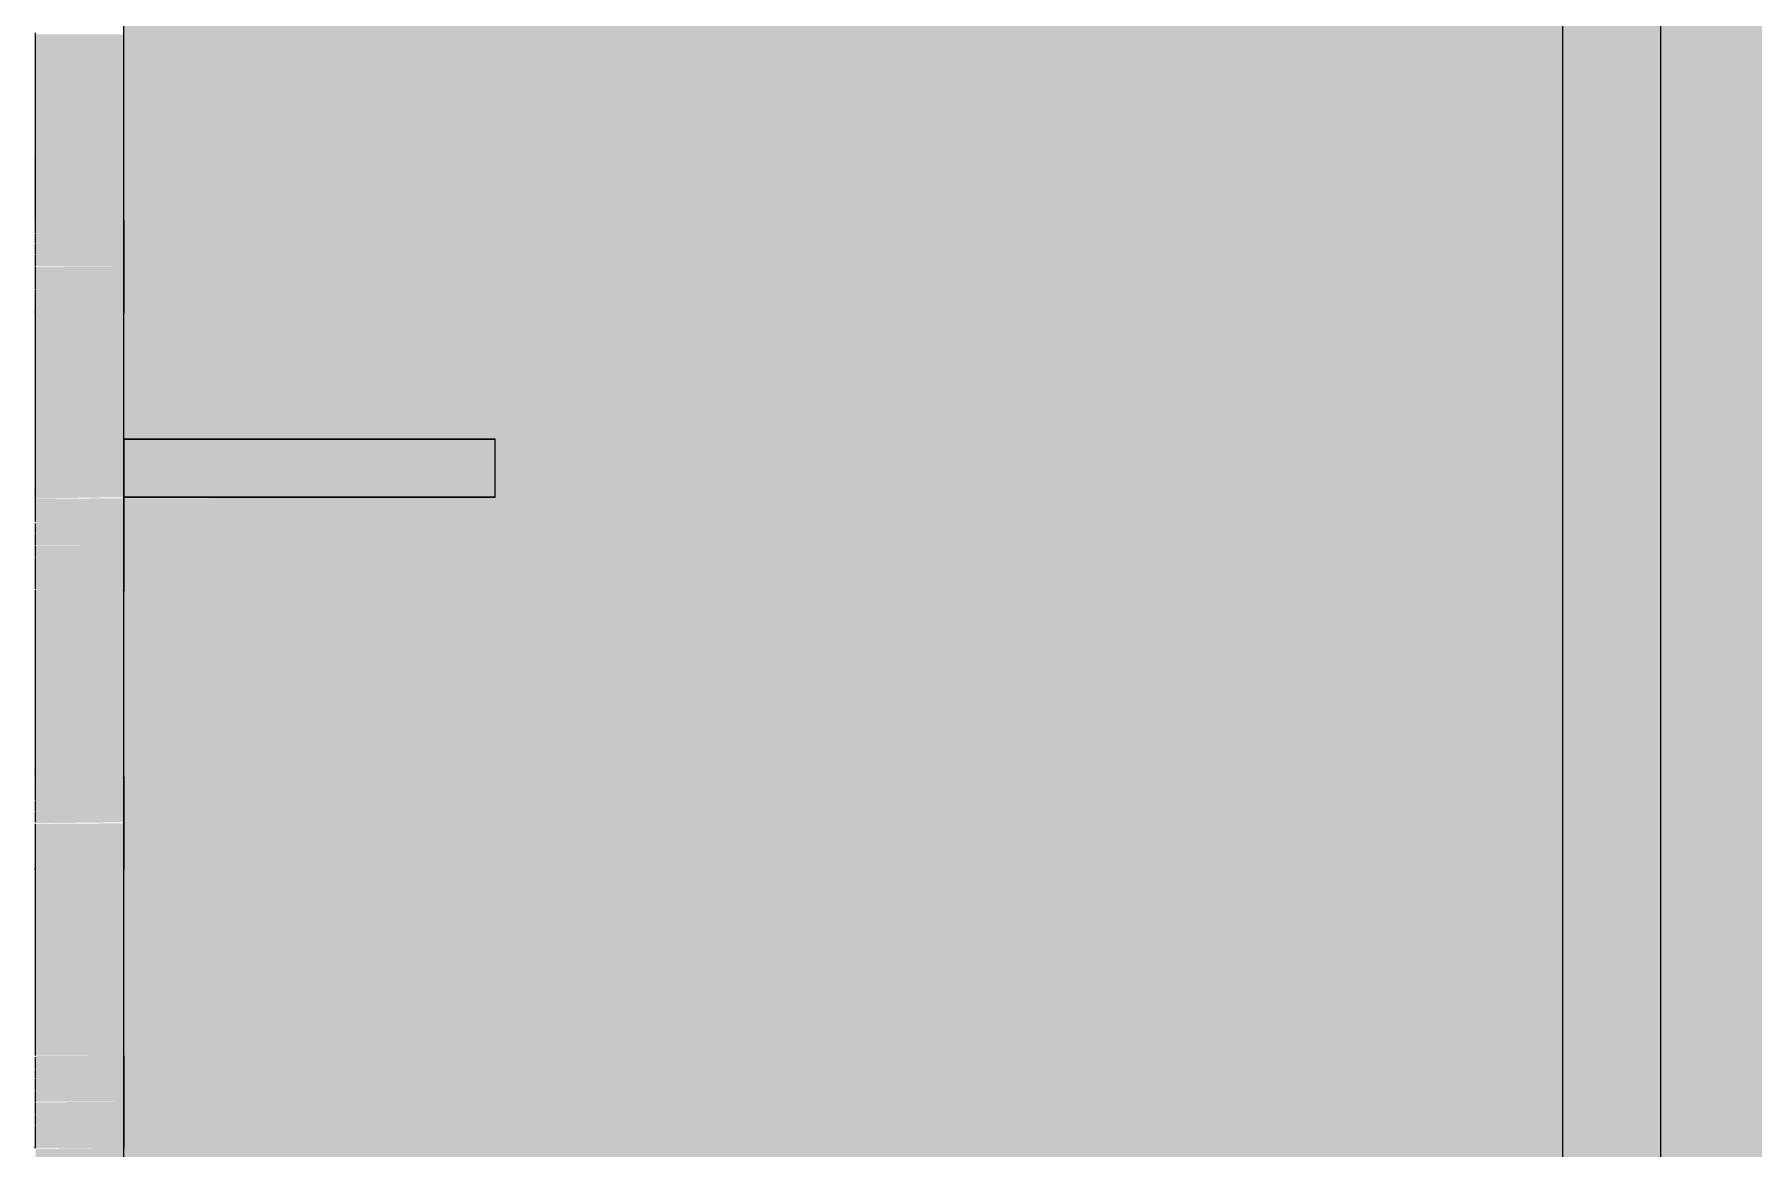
# Model space of a CAD drawing. Header units: millimetres. Extents: x 855 to 84199, y -1987 to 21700.
# Drawn here: x 29187.7 to 29558, y 1699.9 to 1940 of the extents above; entities that cross this region are included whole.
import ezdxf

# ---------------------------------------------------------------- set-up
doc = ezdxf.new("R2010")
doc.units = ezdxf.units.MM
for name, color, linetype, lineweight in [('A-GLAZ', 7, 'Continuous', 9), ('A-WALL-PATT', 7, 'Continuous', 9), ('I-WALL', 7, 'Continuous', 9)]:
    doc.layers.add(name, color=color, linetype=linetype, lineweight=lineweight)
for name, color, linetype, lineweight, true_color in [('I-FURN-10', 7, 'Continuous', 9, 0x888888), ('I-FURN-11', 7, 'Continuous', 9, 0x7f7f7f), ('I-FURN-12', 7, 'Continuous', 9, 0x838383), ('I-FURN-13', 7, 'Continuous', 9, 0x858585), ('I-FURN-2', 7, 'Continuous', 9, 0x949494), ('I-FURN-4', 7, 'Continuous', 9, 0x9e9e9e), ('I-FURN-5', 7, 'Continuous', 9, 0x818181), ('I-FURN-6', 9, 'Continuous', 9, 0x808080), ('I-FURN-7', 7, 'Continuous', 9, 0xc0c0c0), ('I-FURN-8', 7, 'Continuous', 9, 0xacacac), ('I-FURN-9', 7, 'Continuous', 9, 0x8d8d8d)]:
    doc.layers.add(name, color=color, linetype=linetype, lineweight=lineweight, true_color=true_color)
doc.layers.add('I-FURN-3', color=7, linetype='Continuous', lineweight=9, true_color=0x7f7f7f, transparency=0.7)

# ---------------------------------------------------------------- blocks, each defined once
blk = doc.blocks.new('120_Окно_СКБ_2Ст_Фрамуга сверху - 120_Окно_СКБ_2Ст_2300х2500_h_ ДОО-23103760-Развертка 1_60-1')
at = {"layer": 'A-GLAZ'}
h = blk.add_hatch(color=256, dxfattribs=at)
h.paths.add_polyline_path([(102110.93, 500), (103429, 500), (103429, 2980), (101171, 2980), (101171, 500), (102035.04, 500)])
h.paths.add_polyline_path([(103380, 550), (102870, 550), (102870, 2080), (103400, 2080), (103400, 550)])
h.paths.add_polyline_path([(102035.04, 550), (101200, 550), (101200, 2080), (102840, 2080), (102840, 550), (102342.86, 550)])
h.paths.add_polyline_path([(101223.14, 2130), (101220, 2130), (101220, 2930), (103380, 2930), (103380, 2130), (101427.88, 2130)])
blk.add_line((101150, 500), (101150, 3000), dxfattribs=at)
blk = doc.blocks.new('Бизиборд лего - бизиборд 1_21б-32328682-Развертка 1_60-1')
at = {"layer": 'I-FURN-3'}
h = blk.add_hatch(color=256, dxfattribs=at)
h.paths.add_polyline_path([(100840, 500), (100840, 540), (100821, 540), (100821, 500)])
h.paths.add_polyline_path([(100821, 560), (100840, 560), (100840, 600), (100821, 600), (100821, 563.03)])
h.paths.add_polyline_path([(100821, 620), (100840, 620), (100840, 660), (100821, 660), (100821, 627.41)])
h.paths.add_polyline_path([(100821, 680), (100840, 680), (100840, 720), (100821, 719.96), (100821, 683.75)])
h.paths.add_polyline_path([(100823.69, 740), (100840, 740.08), (100840, 780), (100821, 780), (100821, 740), (100823.1, 740)])
h.paths.add_polyline_path([(100824.29, 800), (100840, 800), (100840, 840), (100821, 840), (100821, 800), (100823.1, 800)])
h.paths.add_polyline_path([(100825.47, 860), (100840, 860.19), (100840, 900), (100821, 900), (100821, 860), (100824.29, 860)])
h.paths.add_polyline_path([(100825.47, 920), (100840, 920), (100840, 960), (100821, 960), (100821, 920)])
h.paths.add_polyline_path([(100821, 980), (100840, 980), (100840, 1020), (100821, 1020), (100821, 981.52)])
h.paths.add_polyline_path([(100821, 1040), (100840, 1040), (100840, 1120), (100821, 1120), (100821, 1041.88)])
h.paths.add_polyline_path([(100821, 1140), (100840, 1140), (100840, 1180), (100821, 1180), (100821, 1140.47)])
h.paths.add_polyline_path([(100821, 1200), (100840, 1200), (100840, 1240), (100821, 1240), (100821, 1206.87)])
h.paths.add_polyline_path([(100821, 1260), (100840, 1260), (100840, 1300), (100821, 1300), (100821, 1263.21)])
h.paths.add_polyline_path([(100840, 1320), (100840, 1360), (100821, 1359.78), (100821, 1320), (100839.7, 1320)])
h.paths.add_polyline_path([(100825.47, 1380), (100840, 1380), (100840, 1420), (100821, 1420), (100821, 1380)])
h.paths.add_polyline_path([(100823.1, 1440), (100840, 1440.26), (100840, 1480), (100821, 1480), (100821, 1440), (100822.51, 1440)])
h.paths.add_polyline_path([(100821, 1500), (100840, 1500), (100840, 1540), (100821, 1540), (100821, 1500.62)])
h.paths.add_polyline_path([(100821, 1560), (100840, 1560), (100840, 1600), (100821, 1600), (100821, 1560.98)])
h.paths.add_polyline_path([(100821, 1620), (100840, 1620), (100840, 1700), (100821, 1699.81), (100821, 1621.34)])
h.paths.add_polyline_path([(100821, 1720), (100840, 1720), (100840, 1760), (100821, 1760), (100821, 1721.94)])
h.paths.add_polyline_path([(100821, 1780), (100840, 1780), (100840, 1820), (100821, 1820), (100821, 1782.3)])
h.paths.add_polyline_path([(100821, 1840), (100840, 1840.28), (100840, 1880), (100821, 1880), (100821, 1842.66)])
h.paths.add_polyline_path([(100839.7, 1900), (100840, 1900), (100840, 1940), (100821, 1940), (100821, 1900)])
h.paths.add_polyline_path([(100830.21, 1960), (100840, 1960), (100840, 2000), (100821, 2000), (100821, 1960), (100827.84, 1960)])
h.paths.add_polyline_path([(100821, 2020), (100840, 2020), (100840, 2060), (100821, 2059.96), (100821, 2027.77)])
h.paths.add_polyline_path([(100825.47, 2080), (100840, 2080.08), (100840, 2120), (100821, 2120), (100821, 2080), (100823.1, 2080)])
h.paths.add_polyline_path([(100821, 2140), (100840, 2140.02), (100840, 2180), (100821, 2180), (100821, 2140.44)])
h.paths.add_polyline_path([(100821, 2200), (100840, 2200), (100840, 2240), (100821, 2240), (100821, 2200.8)])
h = blk.add_hatch(color=256, dxfattribs=at)
h.paths.add_polyline_path([(100820.73, 500), (100821, 500), (100820.73, 514.74)])
h.paths.add_polyline_path([(100820.73, 560), (100821, 560), (100820.73, 563.03)])
h.paths.add_polyline_path([(100820.73, 620), (100821, 620), (100820.73, 627.41)])
h.paths.add_polyline_path([(100820.73, 740), (100821, 740.08), (100820.73, 740.08)])
h.paths.add_polyline_path([(100820.73, 800), (100821, 800), (100820.73, 800.44)])
h.paths.add_polyline_path([(100820.73, 860), (100821, 860), (100820.73, 860.8)])
h.paths.add_polyline_path([(100820.73, 920), (100821, 920), (100820.73, 925.19)])
h.paths.add_polyline_path([(100820.73, 1040), (100821, 1040), (100820.73, 1041.88)])
h.paths.add_polyline_path([(100820.73, 1140), (100821, 1140), (100820.73, 1140.47)])
h.paths.add_polyline_path([(100820.73, 1200), (100821, 1200), (100820.73, 1206.87)])
h.paths.add_polyline_path([(100820.73, 1260), (100821, 1260), (100820.73, 1263.21)])
h.paths.add_polyline_path([(100820.73, 1560), (100821, 1560), (100820.73, 1560.98)])
h.paths.add_polyline_path([(100820.73, 1620), (100821, 1620), (100820.73, 1621.34)])
h.paths.add_polyline_path([(100820.73, 1780), (100821, 1780), (100820.73, 1782.3)])
h.paths.add_polyline_path([(100820.73, 1840), (100821, 1840), (100820.73, 1842.66)])
h.paths.add_polyline_path([(100820.73, 1900), (100821, 1900), (100820.73, 1915.1)])
h.paths.add_polyline_path([(100820.73, 1960), (100821, 1960), (100820.73, 1963.38)])
h.paths.add_polyline_path([(100820.73, 2080), (100821, 2080.08), (100820.73, 2080.08)])
for points in [[(100837.33, 1890), (100840, 1890), (100840, 1900), (100821, 1899.98), (100821, 1890), (100834.96, 1890)], [(100825.47, 1880), (100840, 1880), (100840, 1890), (100821, 1889.87), (100821, 1880)], [(100820.73, 1880), (100821, 1880), (100820.73, 1880.33)], [(100896.62, 1840.28), (100920, 1840.28), (100920, 1852.77), (100840, 1852.77), (100840, 1840.28), (100858.68, 1840.28)], [(100821, 1830), (100840, 1830), (100840, 1840), (100821, 1839.98), (100821, 1830.59)], [(100821, 1820), (100840, 1820), (100840, 1830), (100821, 1829.87), (100821, 1820.32)], [(100821, 1770), (100840, 1770.23), (100840, 1780), (100821, 1779.98), (100821, 1770.23)], [(100821, 1760), (100840, 1760), (100840, 1770), (100821, 1769.87), (100821, 1760.32)], [(100820.73, 1760), (100821, 1760), (100820.73, 1760.33)], [(100821, 1710), (100840, 1710), (100840, 1720), (100821, 1719.93), (100821, 1711.88)], [(100823.1, 1700), (100840, 1700), (100840, 1710), (100821, 1709.87), (100821, 1700)], [(100820.73, 1700), (100821, 1700), (100820.73, 1700.33)]]:
    blk.add_hatch(color=256, dxfattribs=at).paths.add_polyline_path(points)
at = {"layer": 'I-FURN-10'}
for p, q in [((100840, 1900), (100840, 1940)), ((100840, 1900), (100840, 1940)), ((100840, 1885), (100840, 1890)), ((100840, 1890), (100840, 1885)), ((100840, 1890), (100840, 1890)), ((100840, 1852.77), (100840, 1880)), ((100840, 1852.77), (100840, 1880)), ((100840, 1840.28), (100840, 1852.77)), ((100840, 1840.28), (100840, 1852.77)), ((100840, 1835), (100840, 1830)), ((100840, 1830), (100840, 1835)), ((100840, 1830), (100840, 1830)), ((100840, 1780), (100840, 1820)), ((100840, 1780), (100840, 1820)), ((100840, 1760), (100840, 1770)), ((100840, 1770), (100840, 1760)), ((100840, 1770), (100840, 1770)), ((100840, 1720), (100840, 1760)), ((100840, 1720), (100840, 1760)), ((100840, 1700.34), (100840, 1710)), ((100840, 1710), (100840, 1700.34)), ((100840, 1710), (100840, 1710))]:
    blk.add_line(p, q, dxfattribs=at)
at = {"layer": 'I-FURN-11'}
for p, q in [((100840, 1897.07), (100840, 1900)), ((100840, 1890), (100840, 1900)), ((100840, 1900), (100840, 1890)), ((100840, 1897.07), (100840, 1900)), ((100840, 1897.07), (100840, 1900)), ((100840, 1897.07), (100840, 1900)), ((100840, 1900), (100840, 1899.66)), ((100840, 1892.59), (100840, 1900)), ((100840, 1897.07), (100840, 1900)), ((100840, 1900), (100840, 1890)), ((100840, 1890), (100840, 1900)), ((100840, 1897.07), (100840, 1900)), ((100840, 1897.07), (100840, 1900)), ((100840, 1897.07), (100840, 1900)), ((100840, 1899.66), (100840, 1890)), ((100840, 1890), (100840, 1899.66)), ((100840, 1890), (100840, 1899.66)), ((100840, 1899.66), (100840, 1890)), ((100840, 1899.66), (100840, 1892.59)), ((100840, 1890), (100840, 1899.66)), ((100840, 1899.66), (100840, 1895)), ((100840, 1898.66), (100840, 1899.66)), ((100840, 1899.66), (100840, 1895)), ((100840, 1899.66), (100840, 1890)), ((100840, 1890), (100840, 1899.66)), ((100840, 1899.66), (100840, 1890)), ((100840, 1890), (100840, 1899.66)), ((100840, 1890), (100840, 1899.66)), ((100840, 1899.66), (100840, 1890)), ((100840, 1899.66), (100840, 1890)), ((100840, 1890), (100840, 1899.66)), ((100840, 1890), (100840, 1899.66)), ((100840, 1899.66), (100840, 1895)), ((100840, 1899.66), (100840, 1890)), ((100840, 1890), (100840, 1899.66)), ((100840, 1890), (100840, 1899.66)), ((100840, 1899.66), (100840, 1890)), ((100840, 1899.66), (100840, 1895)), ((100840, 1890), (100840, 1899.66)), ((100840, 1898.66), (100840, 1890)), ((100840, 1890), (100840, 1898.66)), ((100840, 1898.66), (100840, 1890)), ((100840, 1890), (100840, 1898.66)), ((100840, 1897.07), (100840, 1898.66)), ((100840, 1890), (100840, 1897.07)), ((100840, 1897.07), (100840, 1890)), ((100840, 1897.07), (100840, 1890)), ((100840, 1890), (100840, 1897.07)), ((100840, 1890), (100840, 1897.07)), ((100840, 1897.07), (100840, 1890)), ((100840, 1895), (100840, 1897.07)), ((100840, 1895), (100840, 1896.99)), ((100840, 1895), (100840, 1896.99)), ((100840, 1895), (100840, 1896.99)), ((100840, 1895), (100840, 1896.99)), ((100840, 1895), (100840, 1896.99)), ((100840, 1895), (100840, 1896.99)), ((100840, 1895), (100840, 1896.99)), ((100840, 1895), (100840, 1896.99)), ((100840, 1895), (100840, 1890)), ((100840, 1890), (100840, 1895)), ((100840, 1895), (100840, 1890)), ((100840, 1895), (100840, 1890)), ((100840, 1895), (100840, 1892.59)), ((100840, 1885), (100840, 1894.98)), ((100840, 1885), (100840, 1894.98)), ((100840, 1885), (100840, 1894.98)), ((100840, 1885), (100840, 1894.98)), ((100840, 1885), (100840, 1894.98)), ((100840, 1885), (100840, 1894.98)), ((100840, 1885), (100840, 1894.98)), ((100840, 1885), (100840, 1894.98)), ((100840, 1892.59), (100840, 1890)), ((100840, 1890), (100840, 1892.59)), ((100840, 1890), (100840, 1892.59)), ((100840, 1892.59), (100840, 1890)), ((100840, 1892.59), (100840, 1890)), ((100840, 1890), (100840, 1892.59)), ((100840, 1892.59), (100840, 1890)), ((100840, 1890), (100840, 1892.59)), ((100840, 1892.59), (100840, 1890)), ((100840, 1890), (100840, 1887.41)), ((100840, 1887.41), (100840, 1890)), ((100840, 1890), (100840, 1890)), ((100840, 1890), (100840, 1890)), ((100840, 1890), (100840, 1885)), ((100840, 1885), (100840, 1890)), ((100840, 1890), (100840, 1890)), ((100840, 1890), (100840, 1890)), ((100840, 1881.34), (100840, 1890)), ((100840, 1890), (100840, 1882.93)), ((100840, 1890), (100840, 1890)), ((100840, 1890), (100840, 1890)), ((100840, 1890), (100840, 1890)), ((100840, 1890), (100840, 1890)), ((100840, 1890), (100840, 1890)), ((100840, 1890), (100840, 1890)), ((100840, 1890), (100840, 1890)), ((100840, 1890), (100840, 1890)), ((100840, 1890), (100840, 1890)), ((100840, 1890), (100840, 1887.41)), ((100840, 1885), (100840, 1890)), ((100840, 1890), (100840, 1890)), ((100840, 1887.41), (100840, 1890)), ((100840, 1890), (100840, 1887.41)), ((100840, 1890), (100840, 1890)), ((100840, 1890), (100840, 1890)), ((100840, 1890), (100840, 1887.41)), ((100840, 1881.34), (100840, 1890)), ((100840, 1890), (100840, 1890)), ((100840, 1885), (100840, 1890)), ((100840, 1890), (100840, 1887.41)), ((100840, 1890), (100840, 1890)), ((100840, 1890), (100840, 1890)), ((100840, 1885), (100840, 1890)), ((100840, 1890), (100840, 1882.93)), ((100840, 1890), (100840, 1890)), ((100840, 1890), (100840, 1882.93)), ((100840, 1882.93), (100840, 1890)), ((100840, 1890), (100840, 1890)), ((100840, 1890), (100840, 1880.34)), ((100840, 1880.34), (100840, 1890)), ((100840, 1890), (100840, 1890)), ((100840, 1890), (100840, 1890)), ((100840, 1890), (100840, 1890)), ((100840, 1890), (100840, 1890)), ((100840, 1890), (100840, 1890)), ((100840, 1890), (100840, 1887.41)), ((100840, 1887.41), (100840, 1890)), ((100840, 1881.34), (100840, 1890)), ((100840, 1890), (100840, 1881.34)), ((100840, 1890), (100840, 1887.41)), ((100840, 1887.41), (100840, 1890)), ((100840, 1890), (100840, 1890)), ((100840, 1890), (100840, 1890)), ((100840, 1890), (100840, 1890)), ((100840, 1890), (100840, 1890)), ((100840, 1890), (100840, 1890)), ((100840, 1890), (100840, 1880.34)), ((100840, 1880), (100840, 1890)), ((100840, 1890), (100840, 1890)), ((100840, 1890), (100840, 1890)), ((100840, 1890), (100840, 1880.34)), ((100840, 1885), (100840, 1890)), ((100840, 1890), (100840, 1890)), ((100840, 1890), (100840, 1890)), ((100840, 1890), (100840, 1890)), ((100840, 1881.34), (100840, 1890)), ((100840, 1890), (100840, 1881.34)), ((100840, 1890), (100840, 1890)), ((100840, 1887.41), (100840, 1890)), ((100840, 1890), (100840, 1887.41)), ((100840, 1890), (100840, 1890)), ((100840, 1890), (100840, 1890)), ((100840, 1881.34), (100840, 1890)), ((100840, 1890), (100840, 1887.41)), ((100840, 1887.41), (100840, 1882.93)), ((100840, 1887.41), (100840, 1881.34)), ((100840, 1887.41), (100840, 1880.34)), ((100840, 1887.41), (100840, 1880.34)), ((100840, 1880.34), (100840, 1887.41)), ((100840, 1887.41), (100840, 1881.34)), ((100840, 1882.93), (100840, 1885)), ((100840, 1880.34), (100840, 1885)), ((100840, 1882.93), (100840, 1885)), ((100840, 1880.34), (100840, 1885)), ((100840, 1882.93), (100840, 1884.92)), ((100840, 1882.93), (100840, 1884.92)), ((100840, 1882.93), (100840, 1884.92)), ((100840, 1882.93), (100840, 1884.92)), ((100840, 1882.93), (100840, 1884.92)), ((100840, 1882.93), (100840, 1884.92)), ((100840, 1882.93), (100840, 1884.92)), ((100840, 1882.93), (100840, 1884.92)), ((100840, 1882.93), (100840, 1881.34)), ((100840, 1880), (100840, 1882.9)), ((100840, 1880), (100840, 1882.9)), ((100840, 1880), (100840, 1882.9)), ((100840, 1880), (100840, 1882.9)), ((100840, 1880), (100840, 1882.9)), ((100840, 1880), (100840, 1882.9)), ((100840, 1880), (100840, 1882.9)), ((100840, 1880), (100840, 1882.9)), ((100840, 1880.34), (100840, 1880)), ((100840, 1838.66), (100840, 1840)), ((100840, 1838.66), (100840, 1840)), ((100840, 1838.66), (100840, 1840)), ((100840, 1838.66), (100840, 1840)), ((100840, 1838.66), (100840, 1840)), ((100840, 1840), (100840, 1830)), ((100840, 1830), (100840, 1840)), ((100840, 1838.66), (100840, 1840)), ((100840, 1838.66), (100840, 1840)), ((100840, 1838.66), (100840, 1840)), ((100840, 1830), (100840, 1839.66)), ((100840, 1839.66), (100840, 1838.66)), ((100840, 1838.66), (100840, 1839.66)), ((100840, 1839.66), (100840, 1838.66)), ((100840, 1839.66), (100840, 1839.66)), ((100840, 1839.66), (100840, 1835)), ((100840, 1830), (100840, 1839.66)), ((100840, 1830), (100840, 1839.66)), ((100840, 1839.66), (100840, 1830)), ((100840, 1830), (100840, 1839.66)), ((100840, 1839.66), (100840, 1830)), ((100840, 1830), (100840, 1839.66)), ((100840, 1839.66), (100840, 1830)), ((100840, 1839.66), (100840, 1830)), ((100840, 1839.66), (100840, 1839.66)), ((100840, 1830), (100840, 1839.66)), ((100840, 1838.66), (100840, 1830)), ((100840, 1835), (100840, 1838.66)), ((100840, 1838.66), (100840, 1830)), ((100840, 1838.66), (100840, 1830)), ((100840, 1830), (100840, 1838.66)), ((100840, 1838.66), (100840, 1830)), ((100840, 1830), (100840, 1838.66)), ((100840, 1820.53), (100840, 1838.64)), ((100840, 1820.53), (100840, 1838.64)), ((100840, 1820.53), (100840, 1838.64)), ((100840, 1820.53), (100840, 1838.64)), ((100840, 1820.53), (100840, 1838.64)), ((100840, 1820.53), (100840, 1838.64)), ((100840, 1820.53), (100840, 1838.64)), ((100840, 1820.53), (100840, 1838.64)), ((100840, 1830), (100840, 1837.07)), ((100840, 1837.07), (100840, 1830)), ((100840, 1830), (100840, 1837.07)), ((100840, 1837.07), (100840, 1830)), ((100840, 1830), (100840, 1837.07)), ((100840, 1837.07), (100840, 1830)), ((100840, 1837.07), (100840, 1830)), ((100840, 1830), (100840, 1837.07)), ((100840, 1830), (100840, 1837.07)), ((100840, 1837.07), (100840, 1830)), ((100840, 1832.59), (100840, 1835)), ((100840, 1835), (100840, 1832.59)), ((100840, 1835), (100840, 1830)), ((100840, 1830), (100840, 1835)), ((100840, 1830), (100840, 1835)), ((100840, 1835), (100840, 1830)), ((100840, 1830), (100840, 1832.59)), ((100840, 1832.59), (100840, 1830)), ((100840, 1825), (100840, 1830)), ((100840, 1830), (100840, 1827.41)), ((100840, 1830), (100840, 1830)), ((100840, 1830), (100840, 1830)), ((100840, 1830), (100840, 1821.34)), ((100840, 1821.34), (100840, 1830)), ((100840, 1830), (100840, 1830)), ((100840, 1830), (100840, 1830)), ((100840, 1830), (100840, 1827.41)), ((100840, 1827.41), (100840, 1830)), ((100840, 1830), (100840, 1830)), ((100840, 1830), (100840, 1830)), ((100840, 1830), (100840, 1830)), ((100840, 1830), (100840, 1830)), ((100840, 1830), (100840, 1830)), ((100840, 1830), (100840, 1830)), ((100840, 1830), (100840, 1830)), ((100840, 1830), (100840, 1827.41)), ((100840, 1827.41), (100840, 1830)), ((100840, 1830), (100840, 1830)), ((100840, 1830), (100840, 1830)), ((100840, 1830), (100840, 1830)), ((100840, 1820.34), (100840, 1830)), ((100840, 1830), (100840, 1827.41)), ((100840, 1830), (100840, 1830)), ((100840, 1830), (100840, 1820.34)), ((100840, 1820.34), (100840, 1830)), ((100840, 1830), (100840, 1830)), ((100840, 1830), (100840, 1830)), ((100840, 1830), (100840, 1830)), ((100840, 1830), (100840, 1830)), ((100840, 1830), (100840, 1830)), ((100840, 1830), (100840, 1830)), ((100840, 1830), (100840, 1830)), ((100840, 1830), (100840, 1830)), ((100840, 1830), (100840, 1830)), ((100840, 1830), (100840, 1830)), ((100840, 1830), (100840, 1830)), ((100840, 1830), (100840, 1830)), ((100840, 1820.34), (100840, 1830)), ((100840, 1830), (100840, 1820)), ((100840, 1830), (100840, 1830)), ((100840, 1830), (100840, 1830)), ((100840, 1830), (100840, 1830)), ((100840, 1820.34), (100840, 1830)), ((100840, 1830), (100840, 1820.34)), ((100840, 1830), (100840, 1830)), ((100840, 1830), (100840, 1822.93)), ((100840, 1822.93), (100840, 1830)), ((100840, 1830), (100840, 1830)), ((100840, 1827.41), (100840, 1830)), ((100840, 1830), (100840, 1827.41)), ((100840, 1830), (100840, 1830)), ((100840, 1830), (100840, 1830)), ((100840, 1830), (100840, 1830)), ((100840, 1830), (100840, 1830)), ((100840, 1830), (100840, 1830)), ((100840, 1830), (100840, 1830)), ((100840, 1830), (100840, 1830)), ((100840, 1830), (100840, 1830)), ((100840, 1830), (100840, 1830)), ((100840, 1830), (100840, 1830)), ((100840, 1830), (100840, 1830)), ((100840, 1830), (100840, 1830)), ((100840, 1830), (100840, 1830)), ((100840, 1830), (100840, 1830)), ((100840, 1830), (100840, 1830)), ((100840, 1830), (100840, 1830)), ((100840, 1830), (100840, 1820.34)), ((100840, 1821.34), (100840, 1830)), ((100840, 1830), (100840, 1830)), ((100840, 1830), (100840, 1830)), ((100840, 1830), (100840, 1830)), ((100840, 1830), (100840, 1822.93)), ((100840, 1822.93), (100840, 1830)), ((100840, 1827.41), (100840, 1825)), ((100840, 1827.41), (100840, 1820.34)), ((100840, 1820), (100840, 1821.34)), ((100840, 1820), (100840, 1820.34)), ((100840, 1820), (100840, 1820.34)), ((100840, 1820), (100840, 1820.34)), ((100840, 1820), (100840, 1820.34)), ((100840, 1820), (100840, 1820.34)), ((100840, 1820), (100840, 1820.34)), ((100840, 1820), (100840, 1820.34)), ((100840, 1820), (100840, 1820.34)), ((100840, 1820.34), (100840, 1820)), ((100840, 1820), (100840, 1820.34)), ((100840, 1770.23), (100840, 1780)), ((100840, 1770.23), (100840, 1780)), ((100840, 1770.23), (100840, 1780)), ((100840, 1770.23), (100840, 1780)), ((100840, 1770.23), (100840, 1780)), ((100840, 1780), (100840, 1770)), ((100840, 1770), (100840, 1780)), ((100840, 1770.23), (100840, 1780)), ((100840, 1770.23), (100840, 1780)), ((100840, 1770), (100840, 1780)), ((100840, 1780), (100840, 1778.66)), ((100840, 1780), (100840, 1770)), ((100840, 1779.66), (100840, 1780)), ((100840, 1770.23), (100840, 1780)), ((100840, 1779.66), (100840, 1770)), ((100840, 1770), (100840, 1779.66)), ((100840, 1770), (100840, 1779.66)), ((100840, 1779.66), (100840, 1770)), ((100840, 1770), (100840, 1779.66)), ((100840, 1779.66), (100840, 1770)), ((100840, 1772.59), (100840, 1779.66)), ((100840, 1779.66), (100840, 1779.66)), ((100840, 1779.66), (100840, 1778.66)), ((100840, 1770), (100840, 1779.66)), ((100840, 1779.66), (100840, 1770)), ((100840, 1779.66), (100840, 1770)), ((100840, 1770), (100840, 1779.66)), ((100840, 1770), (100840, 1779.66)), ((100840, 1779.66), (100840, 1770)), ((100840, 1770), (100840, 1779.66)), ((100840, 1779.66), (100840, 1770)), ((100840, 1770), (100840, 1779.66)), ((100840, 1770), (100840, 1779.66)), ((100840, 1779.66), (100840, 1778.66)), ((100840, 1778.66), (100840, 1777.07)), ((100840, 1770), (100840, 1778.66)), ((100840, 1777.07), (100840, 1778.66)), ((100840, 1778.66), (100840, 1770)), ((100840, 1778.66), (100840, 1770)), ((100840, 1770), (100840, 1778.66)), ((100840, 1778.66), (100840, 1777.07)), ((100840, 1778.66), (100840, 1770)), ((100840, 1778.66), (100840, 1770)), ((100840, 1770), (100840, 1778.66)), ((100840, 1778.66), (100840, 1770)), ((100840, 1777.07), (100840, 1770)), ((100840, 1770), (100840, 1777.07)), ((100840, 1777.07), (100840, 1770)), ((100840, 1777.07), (100840, 1770)), ((100840, 1770), (100840, 1777.07)), ((100840, 1770), (100840, 1777.07)), ((100840, 1777.07), (100840, 1770)), ((100840, 1770), (100840, 1777.07)), ((100840, 1777.07), (100840, 1775)), ((100840, 1770), (100840, 1775)), ((100840, 1775), (100840, 1770)), ((100840, 1775), (100840, 1770)), ((100840, 1770), (100840, 1775)), ((100840, 1775), (100840, 1772.59)), ((100840, 1770), (100840, 1772.59)), ((100840, 1772.59), (100840, 1770)), ((100840, 1760), (100840, 1770)), ((100840, 1767.41), (100840, 1770)), ((100840, 1770), (100840, 1767.41)), ((100840, 1770), (100840, 1770)), ((100840, 1770), (100840, 1770)), ((100840, 1770), (100840, 1767.41)), ((100840, 1767.41), (100840, 1770)), ((100840, 1770), (100840, 1770)), ((100840, 1770), (100840, 1770)), ((100840, 1770), (100840, 1770)), ((100840, 1770), (100840, 1760.34)), ((100840, 1760.34), (100840, 1770)), ((100840, 1770), (100840, 1770)), ((100840, 1770), (100840, 1770)), ((100840, 1770), (100840, 1770)), ((100840, 1770), (100840, 1770)), ((100840, 1760), (100840, 1770)), ((100840, 1770), (100840, 1770)), ((100840, 1770), (100840, 1770)), ((100840, 1770), (100840, 1767.41)), ((100840, 1765), (100840, 1770)), ((100840, 1770), (100840, 1770)), ((100840, 1770), (100840, 1770)), ((100840, 1770), (100840, 1770)), ((100840, 1770), (100840, 1770)), ((100840, 1770), (100840, 1770)), ((100840, 1770), (100840, 1770)), ((100840, 1770), (100840, 1770)), ((100840, 1765), (100840, 1770)), ((100840, 1770), (100840, 1765)), ((100840, 1760), (100840, 1770)), ((100840, 1760), (100840, 1770)), ((100840, 1767.41), (100840, 1770)), ((100840, 1770), (100840, 1767.41)), ((100840, 1770), (100840, 1770)), ((100840, 1770), (100840, 1770)), ((100840, 1770), (100840, 1770)), ((100840, 1770), (100840, 1770)), ((100840, 1770), (100840, 1770)), ((100840, 1760.34), (100840, 1770)), ((100840, 1770), (100840, 1760.34)), ((100840, 1770), (100840, 1770)), ((100840, 1762.93), (100840, 1770)), ((100840, 1770), (100840, 1761.34)), ((100840, 1770), (100840, 1770)), ((100840, 1770), (100840, 1770)), ((100840, 1770), (100840, 1770)), ((100840, 1770), (100840, 1770)), ((100840, 1770), (100840, 1770)), ((100840, 1760), (100840, 1770)), ((100840, 1770), (100840, 1761.34)), ((100840, 1760), (100840, 1770)), ((100840, 1762.93), (100840, 1770)), ((100840, 1770), (100840, 1767.41)), ((100840, 1770), (100840, 1761.34)), ((100840, 1761.34), (100840, 1770)), ((100840, 1770), (100840, 1770)), ((100840, 1760.34), (100840, 1770)), ((100840, 1770), (100840, 1767.41)), ((100840, 1770), (100840, 1770)), ((100840, 1770), (100840, 1770)), ((100840, 1767.41), (100840, 1770)), ((100840, 1770), (100840, 1767.41)), ((100840, 1770), (100840, 1770)), ((100840, 1770), (100840, 1770)), ((100840, 1770), (100840, 1770)), ((100840, 1760), (100840, 1770)), ((100840, 1760), (100840, 1770)), ((100840, 1770), (100840, 1770)), ((100840, 1770), (100840, 1770)), ((100840, 1770), (100840, 1765)), ((100840, 1767.41), (100840, 1770)), ((100840, 1770), (100840, 1770)), ((100840, 1770), (100840, 1760.34)), ((100840, 1760.34), (100840, 1770)), ((100840, 1770), (100840, 1770)), ((100840, 1770), (100840, 1770)), ((100840, 1770), (100840, 1770)), ((100840, 1770), (100840, 1770)), ((100840, 1761.34), (100840, 1770)), ((100840, 1770), (100840, 1765)), ((100840, 1770), (100840, 1765)), ((100840, 1760.34), (100840, 1770)), ((100840, 1760), (100840, 1770)), ((100840, 1767.41), (100840, 1762.93)), ((100840, 1767.41), (100840, 1762.93)), ((100840, 1767.41), (100840, 1760.34)), ((100840, 1765), (100840, 1767.41)), ((100840, 1762.93), (100840, 1765)), ((100840, 1765), (100840, 1761.34)), ((100840, 1765), (100840, 1760.34)), ((100840, 1761.34), (100840, 1762.93)), ((100840, 1761.34), (100840, 1760)), ((100840, 1719.66), (100840, 1720)), ((100840, 1720), (100840, 1710)), ((100840, 1720), (100840, 1710)), ((100840, 1710), (100840, 1720)), ((100840, 1720), (100840, 1710)), ((100840, 1710), (100840, 1720)), ((100840, 1720), (100840, 1717.07)), ((100840, 1717.07), (100840, 1720)), ((100840, 1710), (100840, 1719.66)), ((100840, 1719.66), (100840, 1710)), ((100840, 1710), (100840, 1719.66)), ((100840, 1710), (100840, 1719.66)), ((100840, 1710), (100840, 1719.66)), ((100840, 1710), (100840, 1719.66)), ((100840, 1710), (100840, 1719.66)), ((100840, 1718.66), (100840, 1719.66)), ((100840, 1719.66), (100840, 1710)), ((100840, 1710), (100840, 1719.66)), ((100840, 1710), (100840, 1719.66)), ((100840, 1710), (100840, 1719.66)), ((100840, 1719.66), (100840, 1710)), ((100840, 1710), (100840, 1719.66)), ((100840, 1719.66), (100840, 1710)), ((100840, 1710), (100840, 1719.66)), ((100840, 1710), (100840, 1719.66)), ((100840, 1710), (100840, 1718.66)), ((100840, 1718.66), (100840, 1717.07)), ((100840, 1718.66), (100840, 1710)), ((100840, 1710), (100840, 1718.66)), ((100840, 1710), (100840, 1718.66)), ((100840, 1710), (100840, 1718.66)), ((100840, 1718.66), (100840, 1715)), ((100840, 1717.07), (100840, 1710)), ((100840, 1717.07), (100840, 1710)), ((100840, 1710), (100840, 1717.07)), ((100840, 1710), (100840, 1717.07)), ((100840, 1717.07), (100840, 1710)), ((100840, 1710), (100840, 1717.07)), ((100840, 1717.07), (100840, 1710)), ((100840, 1710), (100840, 1717.07)), ((100840, 1717.07), (100840, 1710)), ((100840, 1710), (100840, 1717.07)), ((100840, 1717.07), (100840, 1710)), ((100840, 1717.07), (100840, 1710)), ((100840, 1710), (100840, 1717.07)), ((100840, 1710), (100840, 1715)), ((100840, 1715), (100840, 1710)), ((100840, 1710), (100840, 1715)), ((100840, 1715), (100840, 1710)), ((100840, 1715), (100840, 1712.59)), ((100840, 1712.59), (100840, 1710)), ((100840, 1710), (100840, 1712.59)), ((100840, 1712.59), (100840, 1710)), ((100840, 1710), (100840, 1710)), ((100840, 1710), (100840, 1710)), ((100840, 1710), (100840, 1707.41)), ((100840, 1707.41), (100840, 1710)), ((100840, 1710), (100840, 1710)), ((100840, 1710), (100840, 1710)), ((100840, 1710), (100840, 1710)), ((100840, 1710), (100840, 1710)), ((100840, 1710), (100840, 1710)), ((100840, 1710), (100840, 1710)), ((100840, 1710), (100840, 1710)), ((100840, 1710), (100840, 1710)), ((100840, 1710), (100840, 1707.41)), ((100840, 1707.41), (100840, 1710)), ((100840, 1705), (100840, 1710)), ((100840, 1710), (100840, 1707.41)), ((100840, 1710), (100840, 1710)), ((100840, 1710), (100840, 1710)), ((100840, 1710), (100840, 1710)), ((100840, 1710), (100840, 1710)), ((100840, 1710), (100840, 1710)), ((100840, 1710), (100840, 1710)), ((100840, 1710), (100840, 1710)), ((100840, 1710), (100840, 1710)), ((100840, 1710), (100840, 1710)), ((100840, 1710), (100840, 1710)), ((100840, 1710), (100840, 1710)), ((100840, 1710), (100840, 1700.34)), ((100840, 1700.34), (100840, 1710)), ((100840, 1710), (100840, 1710)), ((100840, 1701.34), (100840, 1710)), ((100840, 1710), (100840, 1701.34)), ((100840, 1710), (100840, 1705)), ((100840, 1705), (100840, 1710)), ((100840, 1710), (100840, 1710)), ((100840, 1710), (100840, 1710)), ((100840, 1710), (100840, 1710)), ((100840, 1710), (100840, 1710)), ((100840, 1710), (100840, 1710)), ((100840, 1710), (100840, 1710)), ((100840, 1710), (100840, 1710)), ((100840, 1710), (100840, 1710)), ((100840, 1710), (100840, 1710)), ((100840, 1710), (100840, 1710)), ((100840, 1710), (100840, 1710)), ((100840, 1707.41), (100840, 1710)), ((100840, 1710), (100840, 1702.93)), ((100840, 1710), (100840, 1710)), ((100840, 1710), (100840, 1710)), ((100840, 1710), (100840, 1702.93)), ((100840, 1702.93), (100840, 1710)), ((100840, 1710), (100840, 1710)), ((100840, 1700.34), (100840, 1710)), ((100840, 1710), (100840, 1700.34)), ((100840, 1707.41), (100840, 1710)), ((100840, 1710), (100840, 1707.41)), ((100840, 1710), (100840, 1710)), ((100840, 1710), (100840, 1710)), ((100840, 1710), (100840, 1710)), ((100840, 1710), (100840, 1710)), ((100840, 1710), (100840, 1707.41)), ((100840, 1700.34), (100840, 1710)), ((100840, 1710), (100840, 1710)), ((100840, 1710), (100840, 1710)), ((100840, 1710), (100840, 1710)), ((100840, 1710), (100840, 1710)), ((100840, 1710), (100840, 1710)), ((100840, 1710), (100840, 1710)), ((100840, 1710), (100840, 1710)), ((100840, 1710), (100840, 1710)), ((100840, 1710), (100840, 1710)), ((100840, 1710), (100840, 1710)), ((100840, 1700), (100840, 1709.87)), ((100840, 1700), (100840, 1709.87)), ((100840, 1700), (100840, 1709.87)), ((100840, 1700), (100840, 1709.87)), ((100840, 1700), (100840, 1709.87)), ((100840, 1700), (100840, 1709.87)), ((100840, 1700), (100840, 1709.87)), ((100840, 1700), (100840, 1709.87)), ((100840, 1707.41), (100840, 1707.41)), ((100840, 1707.41), (100840, 1705)), ((100840, 1705), (100840, 1707.41)), ((100840, 1707.41), (100840, 1705)), ((100840, 1702.93), (100840, 1705)), ((100840, 1705), (100840, 1702.93)), ((100840, 1701.34), (100840, 1702.93)), ((100840, 1702.93), (100840, 1701.34)), ((100840, 1702.93), (100840, 1701.34)), ((100840, 1700.34), (100840, 1701.34)), ((100840, 1701.34), (100840, 1700.34)), ((100840, 1701.34), (100840, 1700.34)), ((100840, 1700), (100840, 1700.34)), ((100840, 1700.34), (100840, 1700)), ((100840, 1700.34), (100840, 1700)), ((100840, 1700), (100840, 1700.34))]:
    blk.add_line(p, q, dxfattribs=at)
at = {"layer": 'I-FURN-12'}
for p, q in [((100840, 1890), (100840, 1890)), ((100840, 1890), (100840, 1890)), ((100840, 1840.28), (100840, 1852.77)), ((100840, 1840.28), (100840, 1852.77)), ((100840, 1830), (100840, 1830)), ((100840, 1830), (100840, 1830)), ((100840, 1760.34), (100840, 1770)), ((100840, 1770), (100840, 1760.34)), ((100840, 1770), (100840, 1770)), ((100840, 1717.07), (100840, 1710)), ((100840, 1710), (100840, 1717.07)), ((100840, 1710), (100840, 1710))]:
    blk.add_line(p, q, dxfattribs=at)
at = {"layer": 'I-FURN-13'}
for p, q in [((100840, 1890), (100840, 1890)), ((100840, 1890), (100840, 1890)), ((100840, 1840.28), (100840, 1852.77)), ((100840, 1852.77), (100840, 1840.28)), ((100840, 1830), (100840, 1838.66)), ((100840, 1838.66), (100840, 1830)), ((100840, 1830), (100840, 1830)), ((100840, 1770), (100840, 1770)), ((100840, 1770), (100840, 1770)), ((100840, 1710), (100840, 1710)), ((100840, 1710), (100840, 1710))]:
    blk.add_line(p, q, dxfattribs=at)
at = {"layer": 'I-FURN-2'}
for p, q in [((100840, 1900), (100840, 1940)), ((100840, 1900), (100840, 1940)), ((100840, 1890), (100840, 1890)), ((100840, 1890), (100840, 1890)), ((100840, 1852.77), (100840, 1880)), ((100840, 1852.77), (100840, 1880)), ((100840, 1840.28), (100840, 1852.77)), ((100920, 1852.77), (100840, 1852.77)), ((100840, 1840.28), (100840, 1852.77)), ((100840, 1840.28), (100840, 1852.77)), ((100920, 1840.28), (100920, 1852.77)), ((100840, 1840.28), (100920, 1840.28)), ((100840, 1830), (100840, 1830)), ((100840, 1830), (100840, 1830)), ((100840, 1780), (100840, 1820)), ((100840, 1780), (100840, 1820)), ((100840, 1770), (100840, 1770)), ((100840, 1770), (100840, 1770)), ((100840, 1720), (100840, 1760)), ((100840, 1720), (100840, 1760)), ((100840, 1710), (100840, 1710)), ((100840, 1710), (100840, 1710))]:
    blk.add_line(p, q, dxfattribs=at)
at = {"layer": 'I-FURN-4'}
for p, q in [((100840, 1900), (100840, 1940)), ((100840, 1900), (100840, 1940)), ((100840, 1890), (100840, 1882.93)), ((100840, 1885), (100840, 1890)), ((100840, 1890), (100840, 1890)), ((100840, 1882.93), (100840, 1885)), ((100840, 1852.77), (100840, 1880)), ((100840, 1852.77), (100840, 1880)), ((100840, 1852.77), (100840, 1840.28)), ((100920, 1852.77), (100840, 1852.77)), ((100840, 1852.77), (100920, 1852.77)), ((100920, 1840.28), (100920, 1852.77)), ((100920, 1840.28), (100920, 1852.77)), ((100840, 1840.28), (100920, 1840.28)), ((100920, 1840.28), (100840, 1840.28)), ((100840, 1830), (100840, 1820.34)), ((100840, 1820.34), (100840, 1830)), ((100840, 1830), (100840, 1830)), ((100840, 1780), (100840, 1820)), ((100840, 1780), (100840, 1820)), ((100840, 1770), (100840, 1770)), ((100840, 1770), (100840, 1770)), ((100840, 1720), (100840, 1760)), ((100840, 1720), (100840, 1760)), ((100840, 1710), (100840, 1710)), ((100840, 1710), (100840, 1710))]:
    blk.add_line(p, q, dxfattribs=at)
at = {"layer": 'I-FURN-5'}
for p, q in [((100840, 1890), (100840, 1890)), ((100840, 1890), (100840, 1890)), ((100840, 1840.28), (100840, 1852.77)), ((100840, 1840.28), (100840, 1852.77)), ((100840, 1840.28), (100840, 1852.77)), ((100840, 1835), (100840, 1837.07)), ((100840, 1837.07), (100840, 1830)), ((100840, 1830), (100840, 1835)), ((100840, 1830), (100840, 1821.34)), ((100840, 1825), (100840, 1830)), ((100840, 1822.93), (100840, 1825)), ((100840, 1821.34), (100840, 1822.93)), ((100840, 1770), (100840, 1761.34)), ((100840, 1761.34), (100840, 1770)), ((100840, 1770), (100840, 1770)), ((100840, 1710), (100840, 1710)), ((100840, 1710), (100840, 1710))]:
    blk.add_line(p, q, dxfattribs=at)
at = {"layer": 'I-FURN-6'}
for p, q in [((100840, 1897.07), (100840, 1900)), ((100840, 1897.07), (100840, 1900)), ((100840, 1895), (100840, 1896.99)), ((100840, 1895), (100840, 1896.99)), ((100840, 1885), (100840, 1894.98)), ((100840, 1885), (100840, 1894.98)), ((100840, 1882.93), (100840, 1884.92)), ((100840, 1882.93), (100840, 1884.92)), ((100840, 1880), (100840, 1882.9)), ((100840, 1880), (100840, 1882.9)), ((100840, 1838.66), (100840, 1840)), ((100840, 1838.66), (100840, 1840)), ((100840, 1820.53), (100840, 1838.64)), ((100840, 1820.53), (100840, 1838.64)), ((100840, 1820), (100840, 1820.34)), ((100840, 1820), (100840, 1820.34)), ((100840, 1770.23), (100840, 1780)), ((100840, 1770.23), (100840, 1780)), ((100840, 1760), (100840, 1770)), ((100840, 1760), (100840, 1770)), ((100840, 1710), (100840, 1719.66)), ((100840, 1710), (100840, 1719.66)), ((100840, 1700), (100840, 1709.87)), ((100840, 1700), (100840, 1709.87))]:
    blk.add_line(p, q, dxfattribs=at)
at = {"layer": 'I-FURN-7'}
for p, q in [((100840, 500), (100840, 2240)), ((100840, 1852.77), (100920, 1852.77)), ((100920, 1840.28), (100920, 1852.77)), ((100920, 1840.28), (100840, 1840.28))]:
    blk.add_line(p, q, dxfattribs=at)
at = {"layer": 'I-FURN-8'}
for p, q in [((100840, 1900), (100840, 1940)), ((100840, 1900), (100840, 1940)), ((100840, 1890), (100840, 1890)), ((100840, 1890), (100840, 1890)), ((100840, 1840), (100840, 1880)), ((100840, 1840), (100840, 1880)), ((100920, 1852.77), (100840, 1852.77)), ((100840, 1852.77), (100920, 1852.77)), ((100920, 1840.28), (100920, 1852.77)), ((100920, 1840.28), (100920, 1852.77)), ((100840, 1840.28), (100920, 1840.28)), ((100920, 1840.28), (100840, 1840.28)), ((100840, 1830), (100840, 1825)), ((100840, 1825), (100840, 1830)), ((100840, 1830), (100840, 1830)), ((100840, 1780), (100840, 1820)), ((100840, 1780), (100840, 1820)), ((100840, 1770), (100840, 1770)), ((100840, 1770), (100840, 1770)), ((100840, 1720), (100840, 1760)), ((100840, 1720), (100840, 1760)), ((100840, 1710), (100840, 1710)), ((100840, 1710), (100840, 1710))]:
    blk.add_line(p, q, dxfattribs=at)
at = {"layer": 'I-FURN-9'}
for p, q in [((100840, 1900), (100840, 1940)), ((100840, 1900), (100840, 1940)), ((100840, 1890), (100840, 1881.34)), ((100840, 1881.34), (100840, 1890)), ((100840, 1890), (100840, 1890)), ((100840, 1852.77), (100840, 1880)), ((100840, 1852.77), (100840, 1880)), ((100840, 1852.77), (100840, 1840.28)), ((100840, 1830), (100840, 1832.59)), ((100840, 1832.59), (100840, 1830)), ((100840, 1830), (100840, 1830)), ((100840, 1780), (100840, 1820)), ((100840, 1780), (100840, 1820)), ((100840, 1770), (100840, 1770)), ((100840, 1770), (100840, 1770)), ((100840, 1720), (100840, 1760)), ((100840, 1720), (100840, 1760)), ((100840, 1719.66), (100840, 1720)), ((100840, 1720), (100840, 1719.66)), ((100840, 1718.66), (100840, 1719.66)), ((100840, 1719.66), (100840, 1710)), ((100840, 1717.07), (100840, 1718.66)), ((100840, 1715), (100840, 1717.07)), ((100840, 1710), (100840, 1715)), ((100840, 1710), (100840, 1700.34)), ((100840, 1702.93), (100840, 1710)), ((100840, 1700.34), (100840, 1702.93))]:
    blk.add_line(p, q, dxfattribs=at)

msp = doc.modelspace()

# ---------------------------------------------------------------- hatches: boundary and pattern name
at = {"layer": 'A-WALL-PATT'}
msp.add_hatch(color=256, dxfattribs=at).paths.add_polyline_path([(29206.93, 100), (29537.93, 100), (29537.93, 3400), (29187.93, 3400), (29187.93, 2240), (29206.93, 2240), (29206.93, 2152.21), (29286.93, 2152.21), (29286.93, 2140.02), (29206.93, 2140), (29206.93, 2032.94), (29286.93, 2032.83), (29286.93, 2020.58), (29206.93, 2020.58), (29206.93, 1852.77), (29286.93, 1852.77), (29286.93, 1840.28), (29206.93, 1840), (29206.93, 1456.7), (29286.93, 1456.7), (29286.93, 1442.18), (29206.93, 1442.18), (29206.93, 1275.87), (29286.93, 1275.87), (29286.93, 1260.36), (29206.93, 1260.36), (29206.93, 996.54), (29286.93, 996.54), (29286.93, 981.12), (29206.93, 981.12), (29206.93, 877.78), (29286.93, 877.78), (29286.93, 860.19), (29206.93, 860), (29206.93, 500), (29187.93, 500), (29187.93, 100), (29202.93, 100)])

# ---------------------------------------------------------------- linework, layer by layer
at = {"layer": 'I-WALL'}
for p, q in [((29537.93, 3400), (29537.93, 100)), ((29187.93, 1899.66), (29187.93, 1940.32)), ((29187.93, 1898.66), (29187.93, 1899.61)), ((29187.93, 1897.07), (29187.93, 1898.58)), ((29187.93, 1895), (29187.93, 1896.97)), ((29187.93, 1892.59), (29187.93, 1894.88)), ((29187.93, 1890), (29187.93, 1892.46)), ((29187.93, 1887.41), (29187.93, 1889.87)), ((29187.93, 1885), (29187.93, 1887.29)), ((29187.93, 1882.93), (29187.93, 1884.9)), ((29187.93, 1881.34), (29187.93, 1882.85)), ((29187.93, 1880.34), (29187.93, 1881.29)), ((29187.93, 1839.66), (29187.93, 1880.32)), ((29187.93, 1838.66), (29187.93, 1839.61)), ((29187.93, 1837.07), (29187.93, 1838.58)), ((29187.93, 1835), (29187.93, 1836.97)), ((29187.93, 1832.59), (29187.93, 1834.62)), ((29187.93, 1830), (29187.93, 1832.46)), ((29187.93, 1827.41), (29187.93, 1829.87)), ((29187.93, 1825), (29187.93, 1827.29)), ((29187.93, 1822.93), (29187.93, 1824.9)), ((29187.93, 1821.34), (29187.93, 1822.85)), ((29187.93, 1820.53), (29187.93, 1821.29)), ((29187.93, 1779.66), (29187.93, 1820.32)), ((29187.93, 1778.66), (29187.93, 1779.61)), ((29187.93, 1777.07), (29187.93, 1778.58)), ((29187.93, 1775), (29187.93, 1776.97)), ((29187.93, 1772.59), (29187.93, 1774.88)), ((29187.93, 1770.23), (29187.93, 1772.46)), ((29187.93, 1767.41), (29187.93, 1769.87)), ((29187.93, 1765), (29187.93, 1767.29)), ((29187.93, 1762.93), (29187.93, 1764.9)), ((29187.93, 1761.34), (29187.93, 1762.85)), ((29187.93, 1760.34), (29187.93, 1761.29)), ((29187.93, 1719.98), (29187.93, 1760.32)), ((29187.93, 1718.66), (29187.93, 1719.61)), ((29187.93, 1717.07), (29187.93, 1718.58)), ((29187.93, 1715), (29187.93, 1716.97)), ((29187.93, 1712.59), (29187.93, 1714.88)), ((29187.93, 1710), (29187.93, 1712.46)), ((29187.93, 1707.41), (29187.93, 1709.87)), ((29187.93, 1705), (29187.93, 1707.29)), ((29187.93, 1702.93), (29187.93, 1704.9)), ((29187.93, 1701.34), (29187.93, 1702.85)), ((29187.93, 1700.34), (29187.93, 1701.29)), ((29187.93, 1700), (29187.93, 1700.32))]:
    msp.add_line(p, q, dxfattribs=at)

# ---------------------------------------------------------------- block references
at = {"layer": 'A-GLAZ'}
msp.add_blockref('120_Окно_СКБ_2Ст_Фрамуга сверху - 120_Окно_СКБ_2Ст_2300х2500_h_ ДОО-23103760-Развертка 1_60-1', (-71633.07, 0), dxfattribs=at)
at = {"layer": 'I-FURN-2'}
msp.add_blockref('Бизиборд лего - бизиборд 1_21б-32328682-Развертка 1_60-1', (-71633.07, 0), dxfattribs=at)

doc.saveas('drawing.dxf')
